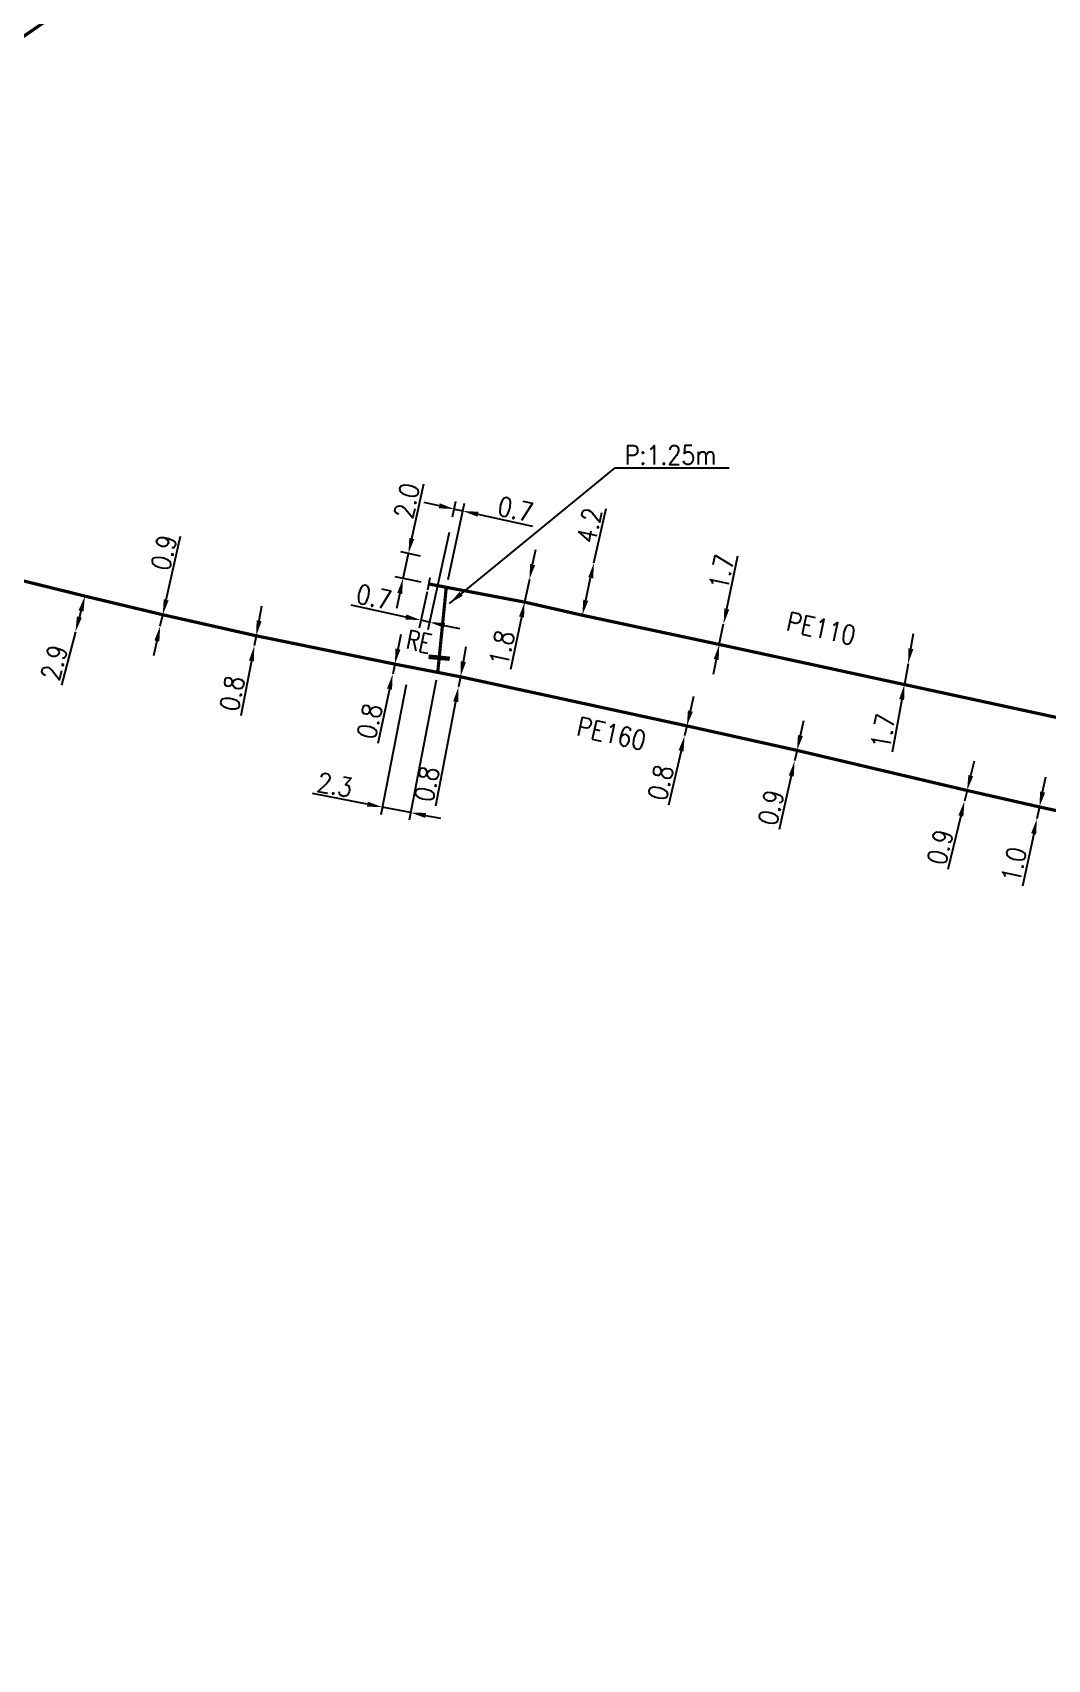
# Model space of a CAD drawing. Header units: millimetres. Extents: x 149996 to 151004, y 126998 to 128018.
# Drawn here: x 150701.1 to 150780.6, y 127360.5 to 127487.9 of the extents above; entities that cross this region are included whole.
import ezdxf
from ezdxf.enums import TextEntityAlignment as Align

# ---------------------------------------------------------------- set-up
doc = ezdxf.new("R2010")
doc.units = ezdxf.units.MM
doc.header["$PDMODE"] = 34
doc.linetypes.add('L_25_AP', pattern=[2000, 1000, 1000])
doc.linetypes.add('L_25_PE', pattern=[2000, 1000, 1000])
doc.layers.get('0').update_dxf_attribs({"linetype": 'CONTINUOUS'})
doc.layers.get('DEFPOINTS').update_dxf_attribs({"linetype": 'CONTINUOUS'})
doc.layers.add('L_150', color=1, linetype='CONTINUOUS')
doc.layers.add('L_340', color=7, linetype='CONTINUOUS')
doc.styles.add('G_ROMANS', font='ROMANS.SHX', dxfattribs={"width": 0.75})
doc.styles.get("Standard").update_dxf_attribs({"font": 'romans.shx', "width": 0.85})
doc.dimstyles.get("Standard").update_dxf_attribs({"dimtxt": 1.5, "dimasz": 1.2, "dimexe": 0.625, "dimexo": 0.625, "dimgap": 0.25, "dimtad": 1, "dimdec": 1, "dimzin": 0, "dimdsep": 46, "dimtxsty": 'Standard', "dimcen": -0.5, "dimadec": 0, "dimazin": 0, "dimtfac": 1, "dimtdec": 1, "dimtmove": 0, "dimatfit": 3, "dimfxl": 0, "dimtolj": 1, "dimtzin": 0, "dimarcsym": 0})

# ---------------------------------------------------------------- blocks, each defined once
blk = doc.blocks.new('*D225')
at = {"layer": 'DEFPOINTS', "color": 0, "linetype": 'Continuous', "transparency": 16777216}
for p in [(150779.96, 127427.27), (150779.76, 127426.34), (150779.76, 127426.34)]:
    blk.add_point(p, dxfattribs=at)
at = {"layer": 'L_150', "color": 0, "linetype": 'Continuous', "lineweight": -2, "transparency": 16777216}
for p, q in [((150780.21, 127428.44), (150780.46, 127429.62)), ((150779.96, 127427.27), (150779.76, 127426.34)), ((150779.51, 127425.17), (150778.63, 127421.07))]:
    blk.add_line(p, q, dxfattribs=at)
at = {"layer": 'L_150', "color": 0, "linetype": 'Continuous', "transparency": 16777216}
for points in [[(150780.01, 127428.48), (150780.41, 127428.4), (150779.96, 127427.27)], [(150779.31, 127425.21), (150779.7, 127425.12), (150779.76, 127426.34)]]:
    blk.add_solid(points, dxfattribs=at)
at = {"layer": 'L_150', "color": 0, "linetype": 'Continuous', "transparency": 16777216, "insert": (150777.96, 127422.74), "char_height": 1.5, "attachment_point": 5, "rotation": 77.8926}
blk.add_mtext('\\A1;1.0', dxfattribs=at)
blk = doc.blocks.new('*D226')
at = {"layer": 'DEFPOINTS', "color": 0, "linetype": 'Continuous', "transparency": 16777216}
for p in [(150774.29, 127428.56), (150774.09, 127427.73), (150774.09, 127427.73)]:
    blk.add_point(p, dxfattribs=at)
at = {"layer": 'L_150', "color": 0, "linetype": 'Continuous', "lineweight": -2, "transparency": 16777216}
for p, q in [((150774.58, 127429.72), (150774.87, 127430.89)), ((150774.29, 127428.56), (150774.09, 127427.73)), ((150773.81, 127426.56), (150772.78, 127422.38))]:
    blk.add_line(p, q, dxfattribs=at)
at = {"layer": 'L_150', "color": 0, "linetype": 'Continuous', "transparency": 16777216}
for points in [[(150774.39, 127429.77), (150774.77, 127429.67), (150774.29, 127428.56)], [(150773.61, 127426.61), (150774, 127426.52), (150774.09, 127427.73)]]:
    blk.add_solid(points, dxfattribs=at)
at = {"layer": 'L_150', "color": 0, "linetype": 'Continuous', "transparency": 16777216, "insert": (150772.18, 127424.13), "char_height": 1.5, "attachment_point": 5, "rotation": 76.2191}
blk.add_mtext('\\A1;0.9', dxfattribs=at)
blk = doc.blocks.new('*D227')
at = {"layer": 'DEFPOINTS', "color": 0, "linetype": 'Continuous', "transparency": 16777216}
for p in [(150760.97, 127431.7), (150760.78, 127430.87), (150760.78, 127430.87)]:
    blk.add_point(p, dxfattribs=at)
at = {"layer": 'L_150', "color": 0, "linetype": 'Continuous', "lineweight": -2, "transparency": 16777216}
for p, q in [((150761.23, 127432.87), (150761.5, 127434.04)), ((150760.97, 127431.7), (150760.78, 127430.87)), ((150760.51, 127429.7), (150759.57, 127425.49))]:
    blk.add_line(p, q, dxfattribs=at)
at = {"layer": 'L_150', "color": 0, "linetype": 'Continuous', "transparency": 16777216}
for points in [[(150761.04, 127432.91), (150761.43, 127432.82), (150760.97, 127431.7)], [(150760.32, 127429.74), (150760.71, 127429.65), (150760.78, 127430.87)]]:
    blk.add_solid(points, dxfattribs=at)
at = {"layer": 'L_150', "color": 0, "linetype": 'Continuous', "transparency": 16777216, "insert": (150758.93, 127427.23), "char_height": 1.5, "attachment_point": 5, "rotation": 77.2726}
blk.add_mtext('\\A1;0.9', dxfattribs=at)
blk = doc.blocks.new('*D228')
at = {"layer": 'DEFPOINTS', "color": 0, "linetype": 'Continuous', "transparency": 16777216}
for p in [(150752.34, 127433.62), (150752.16, 127432.84), (150752.16, 127432.84)]:
    blk.add_point(p, dxfattribs=at)
at = {"layer": 'L_150', "color": 0, "linetype": 'Continuous', "lineweight": -2, "transparency": 16777216}
for p, q in [((150752.62, 127434.78), (150752.89, 127435.95)), ((150752.34, 127433.62), (150752.16, 127432.84)), ((150751.89, 127431.67), (150750.9, 127427.41))]:
    blk.add_line(p, q, dxfattribs=at)
at = {"layer": 'L_150', "color": 0, "linetype": 'Continuous', "transparency": 16777216}
for points in [[(150752.42, 127434.83), (150752.81, 127434.74), (150752.34, 127433.62)], [(150751.69, 127431.71), (150752.08, 127431.62), (150752.16, 127432.84)]]:
    blk.add_solid(points, dxfattribs=at)
at = {"layer": 'L_150', "color": 0, "linetype": 'Continuous', "transparency": 16777216, "insert": (150750.28, 127429.18), "char_height": 1.5, "attachment_point": 5, "rotation": 76.8953}
blk.add_mtext('\\A1;0.8', dxfattribs=at)
blk = doc.blocks.new('*D229')
at = {"layer": 'DEFPOINTS', "color": 0, "linetype": 'Continuous', "transparency": 16777216}
for p in [(150730.45, 127437.46), (150732.82, 127437.82), (150728.48, 127427.26)]:
    blk.add_point(p, dxfattribs=at)
at = {"layer": 'L_150', "color": 0, "linetype": 'Continuous', "lineweight": -2, "transparency": 16777216}
for p, q in [((150730.34, 127436.85), (150728.36, 127426.65)), ((150732.7, 127437.2), (150730.57, 127426.22)), ((150727.3, 127427.49), (150723.01, 127428.32)), ((150730.69, 127426.83), (150728.48, 127427.26)), ((150731.87, 127426.6), (150733.05, 127426.38))]:
    blk.add_line(p, q, dxfattribs=at)
at = {"layer": 'L_150', "color": 0, "linetype": 'Continuous', "transparency": 16777216}
for points in [[(150727.34, 127427.68), (150727.27, 127427.29), (150728.48, 127427.26)], [(150731.91, 127426.8), (150731.83, 127426.41), (150730.69, 127426.83)]]:
    blk.add_solid(points, dxfattribs=at)
at = {"layer": 'L_150', "color": 0, "linetype": 'Continuous', "transparency": 16777216, "insert": (150724.76, 127429), "char_height": 1.5, "attachment_point": 5, "rotation": 349.0555}
blk.add_mtext('\\A1;2.3', dxfattribs=at)
blk = doc.blocks.new('*D230')
at = {"layer": 'DEFPOINTS', "color": 0, "linetype": 'Continuous', "transparency": 16777216}
for p in [(150734.6, 127437.47), (150734.45, 127436.69), (150734.45, 127436.69)]:
    blk.add_point(p, dxfattribs=at)
at = {"layer": 'L_150', "color": 0, "linetype": 'Continuous', "lineweight": -2, "transparency": 16777216}
for p, q in [((150734.83, 127438.65), (150735.06, 127439.83)), ((150734.6, 127437.47), (150734.45, 127436.69)), ((150734.22, 127435.51), (150732.64, 127427.32))]:
    blk.add_line(p, q, dxfattribs=at)
at = {"layer": 'L_150', "color": 0, "linetype": 'Continuous', "transparency": 16777216}
for points in [[(150734.63, 127438.69), (150735.03, 127438.61), (150734.6, 127437.47)], [(150734.03, 127435.55), (150734.42, 127435.47), (150734.45, 127436.69)]]:
    blk.add_solid(points, dxfattribs=at)
at = {"layer": 'L_150', "color": 0, "linetype": 'Continuous', "transparency": 16777216, "insert": (150731.96, 127429.07), "char_height": 1.5, "attachment_point": 5, "rotation": 79.0555}
blk.add_mtext('\\A1;0.8', dxfattribs=at)
blk = doc.blocks.new('*D231')
at = {"layer": 'DEFPOINTS', "color": 0, "linetype": 'Continuous', "transparency": 16777216}
for p in [(150734.11, 127450.61), (150733.85, 127449.39), (150733.49, 127444.48)]:
    blk.add_point(p, dxfattribs=at)
at = {"layer": 'L_150', "color": 0, "linetype": 'Continuous', "lineweight": -2, "transparency": 16777216}
for p, q in [((150732.94, 127450.87), (150731.77, 127451.12)), ((150733.63, 127445.09), (150734.93, 127451.07)), ((150733.98, 127450), (150734.25, 127451.22)), ((150734.11, 127450.61), (150734.8, 127450.46)), ((150735.97, 127450.21), (150740.24, 127449.28))]:
    blk.add_line(p, q, dxfattribs=at)
at = {"layer": 'L_150', "color": 0, "linetype": 'Continuous', "transparency": 16777216}
for points in [[(150732.98, 127451.06), (150732.9, 127450.67), (150734.11, 127450.61)], [(150736.01, 127450.4), (150735.93, 127450.01), (150734.8, 127450.46)]]:
    blk.add_solid(points, dxfattribs=at)
at = {"layer": 'L_150', "color": 0, "linetype": 'Continuous', "transparency": 16777216, "insert": (150738.9, 127450.59), "char_height": 1.5, "attachment_point": 5, "rotation": 347.7023}
blk.add_mtext('\\A1;0.7', dxfattribs=at)
blk = doc.blocks.new('*D232')
at = {"layer": 'DEFPOINTS', "color": 0, "linetype": 'Continuous', "transparency": 16777216}
for p in [(150729.29, 127437.68), (150729.29, 127437.68), (150729.46, 127438.46)]:
    blk.add_point(p, dxfattribs=at)
at = {"layer": 'L_150', "color": 0, "linetype": 'Continuous', "lineweight": -2, "transparency": 16777216}
for p, q in [((150729.71, 127439.63), (150729.96, 127440.81)), ((150729.46, 127438.46), (150729.29, 127437.68)), ((150729.04, 127436.5), (150728.13, 127432.23))]:
    blk.add_line(p, q, dxfattribs=at)
at = {"layer": 'L_150', "color": 0, "linetype": 'Continuous', "transparency": 16777216}
for points in [[(150729.51, 127439.68), (150729.9, 127439.59), (150729.46, 127438.46)], [(150728.85, 127436.55), (150729.24, 127436.46), (150729.29, 127437.68)]]:
    blk.add_solid(points, dxfattribs=at)
at = {"layer": 'L_150', "color": 0, "linetype": 'Continuous', "transparency": 16777216, "insert": (150727.48, 127433.99), "char_height": 1.5, "attachment_point": 5, "rotation": 78.0027}
blk.add_mtext('\\A1;0.8', dxfattribs=at)
blk = doc.blocks.new('*D233')
at = {"layer": 'DEFPOINTS', "color": 0, "linetype": 'Continuous', "transparency": 16777216}
for p in [(150733.85, 127449.39), (150732.12, 127444.74), (150731.5, 127441.9)]:
    blk.add_point(p, dxfattribs=at)
at = {"layer": 'L_340', "color": 0, "linetype": 'Continuous', "lineweight": -2, "transparency": 16777216}
for p, q in [((150733.71, 127448.78), (150732.05, 127441.14)), ((150731.98, 127444.13), (150731.36, 127441.29)), ((150730.32, 127442.15), (150726.05, 127443.08)), ((150732.18, 127441.75), (150731.5, 127441.9)), ((150733.35, 127441.49), (150734.53, 127441.24))]:
    blk.add_line(p, q, dxfattribs=at)
at = {"layer": 'L_340', "color": 0, "linetype": 'Continuous', "transparency": 16777216}
for points in [[(150730.37, 127442.35), (150730.28, 127441.96), (150731.5, 127441.9)], [(150733.4, 127441.69), (150733.31, 127441.3), (150732.18, 127441.75)]]:
    blk.add_solid(points, dxfattribs=at)
at = {"layer": 'L_340', "color": 0, "linetype": 'Continuous', "transparency": 16777216, "insert": (150727.82, 127443.72), "char_height": 1.5, "attachment_point": 5, "rotation": 347.7023}
blk.add_mtext('\\A1;0.7', dxfattribs=at)
blk = doc.blocks.new('*D234')
at = {"layer": 'DEFPOINTS', "color": 0, "linetype": 'Continuous', "transparency": 16777216}
for p in [(150740, 127445.08), (150740, 127445.08), (150739.63, 127443.32)]:
    blk.add_point(p, dxfattribs=at)
at = {"layer": 'L_150', "color": 0, "linetype": 'Continuous', "lineweight": -2, "transparency": 16777216}
for p, q in [((150740.25, 127446.26), (150740.5, 127447.43)), ((150740, 127445.08), (150739.63, 127443.32)), ((150739.38, 127442.15), (150738.51, 127438.05))]:
    blk.add_line(p, q, dxfattribs=at)
at = {"layer": 'L_150', "color": 0, "linetype": 'Continuous', "transparency": 16777216}
for points in [[(150740.06, 127446.3), (150740.45, 127446.21), (150740, 127445.08)], [(150739.19, 127442.19), (150739.58, 127442.11), (150739.63, 127443.32)]]:
    blk.add_solid(points, dxfattribs=at)
at = {"layer": 'L_150', "color": 0, "linetype": 'Continuous', "transparency": 16777216, "insert": (150737.84, 127439.72), "char_height": 1.5, "attachment_point": 5, "rotation": 78.0252}
blk.add_mtext('\\A1;1.8', dxfattribs=at)
blk = doc.blocks.new('*D235')
at = {"layer": 'DEFPOINTS', "color": 0, "linetype": 'Continuous', "transparency": 16777216}
for p in [(150755.22, 127441.61), (150755.22, 127441.61), (150754.88, 127440)]:
    blk.add_point(p, dxfattribs=at)
at = {"layer": 'L_150', "color": 0, "linetype": 'Continuous', "lineweight": -2, "transparency": 16777216}
for p, q in [((150755.47, 127442.79), (150756.34, 127446.94)), ((150754.88, 127440), (150755.22, 127441.61)), ((150755.83, 127441.48), (150755.83, 127441.48)), ((150754.64, 127438.82), (150754.39, 127437.65)), ((150755.5, 127439.87), (150755.5, 127439.87))]:
    blk.add_line(p, q, dxfattribs=at)
at = {"layer": 'L_150', "color": 0, "linetype": 'Continuous', "transparency": 16777216}
for points in [[(150755.27, 127442.83), (150755.66, 127442.74), (150755.22, 127441.61)], [(150754.44, 127438.86), (150754.83, 127438.78), (150754.88, 127440)]]:
    blk.add_solid(points, dxfattribs=at)
at = {"layer": 'L_150', "color": 0, "linetype": 'Continuous', "transparency": 16777216, "insert": (150755.05, 127445.68), "char_height": 1.5, "attachment_point": 5, "rotation": 78.1606}
blk.add_mtext('\\A1;1.7', dxfattribs=at)
blk = doc.blocks.new('L_340_07')
at = {"color": 0, "linetype": 'Continuous', "const_width": 0.25, "flags": 128}
blk.add_lwpolyline([(0, 0), (1.25, 0)], dxfattribs=at)
at = {"color": 0, "linetype": 'Continuous', "flags": 128}
blk.add_lwpolyline([(1.25, -0.5), (1.25, 0.5)], dxfattribs=at)
at = {"color": 0, "linetype": 'Continuous', "style": 'G_ROMANS', "width": 0.75, "flags": 3}
for tag, p in [('DEF_LEG', (0.72, -3.47)), ('DEF_COUP', (0.72, -5.97)), ('DEF_TYPE', (0.72, -8.47))]:
    blk.add_attdef(tag, text='', height=1.2, dxfattribs=at).set_placement(p, align=Align.MIDDLE)
blk = doc.blocks.new('*D236')
at = {"layer": 'DEFPOINTS', "color": 0, "linetype": 'Continuous', "transparency": 16777216}
for p in [(150730.53, 127447.13), (150732.08, 127446.79), (150732.12, 127444.74)]:
    blk.add_point(p, dxfattribs=at)
at = {"layer": 'L_340', "color": 0, "linetype": 'Continuous', "lineweight": -2, "transparency": 16777216}
for p, q in [((150730.78, 127448.31), (150731.72, 127452.58)), ((150731.47, 127446.93), (150729.92, 127447.27)), ((150730.1, 127445.18), (150730.53, 127447.13)), ((150731.51, 127444.87), (150729.49, 127445.31)), ((150729.85, 127444.01), (150729.59, 127442.83))]:
    blk.add_line(p, q, dxfattribs=at)
at = {"layer": 'L_340', "color": 0, "linetype": 'Continuous', "transparency": 16777216}
for points in [[(150730.59, 127448.35), (150730.98, 127448.26), (150730.53, 127447.13)], [(150729.65, 127444.05), (150730.04, 127443.96), (150730.1, 127445.18)]]:
    blk.add_solid(points, dxfattribs=at)
at = {"layer": 'L_340', "color": 0, "linetype": 'Continuous', "transparency": 16777216, "insert": (150730.4, 127451.25), "char_height": 1.5, "attachment_point": 5, "rotation": 77.7023}
blk.add_mtext('\\A1;2.0', dxfattribs=at)
blk = doc.blocks.new('*D237')
at = {"layer": 'DEFPOINTS', "color": 0, "linetype": 'Continuous', "transparency": 16777216}
for p in [(150745.06, 127446.39), (150745.06, 127446.39), (150744.15, 127442.29)]:
    blk.add_point(p, dxfattribs=at)
at = {"layer": 'L_150', "color": 0, "linetype": 'Continuous', "lineweight": -2, "transparency": 16777216}
for p, q in [((150745.06, 127446.39), (150746.01, 127450.66)), ((150744.45, 127446.53), (150744.45, 127446.53)), ((150744.41, 127443.46), (150744.8, 127445.22)), ((150743.54, 127442.43), (150743.54, 127442.43))]:
    blk.add_line(p, q, dxfattribs=at)
at = {"layer": 'L_150', "color": 0, "linetype": 'Continuous', "transparency": 16777216}
for points in [[(150744.61, 127445.26), (150745, 127445.18), (150745.06, 127446.39)], [(150744.22, 127443.51), (150744.61, 127443.42), (150744.15, 127442.29)]]:
    blk.add_solid(points, dxfattribs=at)
at = {"layer": 'L_150', "color": 0, "linetype": 'Continuous', "transparency": 16777216, "insert": (150744.69, 127449.33), "char_height": 1.5, "attachment_point": 5, "rotation": 77.49}
blk.add_mtext('\\A1;4.2', dxfattribs=at)
blk = doc.blocks.new('*D238')
at = {"layer": 'DEFPOINTS', "color": 0, "linetype": 'Continuous', "transparency": 16777216}
for p in [(150769.67, 127438.49), (150769.67, 127438.49), (150769.38, 127436.86)]:
    blk.add_point(p, dxfattribs=at)
at = {"layer": 'L_150', "color": 0, "linetype": 'Continuous', "lineweight": -2, "transparency": 16777216}
for p, q in [((150769.88, 127439.67), (150770.1, 127440.85)), ((150769.67, 127438.49), (150769.38, 127436.86)), ((150769.17, 127435.68), (150768.43, 127431.56))]:
    blk.add_line(p, q, dxfattribs=at)
at = {"layer": 'L_150', "color": 0, "linetype": 'Continuous', "transparency": 16777216}
for points in [[(150769.69, 127439.7), (150770.08, 127439.63), (150769.67, 127438.49)], [(150768.97, 127435.72), (150769.36, 127435.65), (150769.38, 127436.86)]]:
    blk.add_solid(points, dxfattribs=at)
at = {"layer": 'L_150', "color": 0, "linetype": 'Continuous', "transparency": 16777216, "insert": (150767.71, 127433.21), "char_height": 1.5, "attachment_point": 5, "rotation": 79.8206}
blk.add_mtext('\\A1;1.7', dxfattribs=at)
blk = doc.blocks.new('*D243')
at = {"layer": 'DEFPOINTS', "color": 0, "linetype": 'Continuous', "transparency": 16777216}
for p in [(150718.45, 127439.89), (150718.45, 127439.89), (150718.6, 127440.68)]:
    blk.add_point(p, dxfattribs=at)
at = {"layer": 'L_150', "color": 0, "linetype": 'Continuous', "lineweight": -2, "transparency": 16777216}
for p, q in [((150718.83, 127441.86), (150719.05, 127443.03)), ((150718.6, 127440.68), (150718.45, 127439.89)), ((150718.22, 127438.71), (150717.4, 127434.42))]:
    blk.add_line(p, q, dxfattribs=at)
at = {"layer": 'L_150', "color": 0, "linetype": 'Continuous', "transparency": 16777216}
for points in [[(150718.63, 127441.89), (150719.02, 127441.82), (150718.6, 127440.68)], [(150718.03, 127438.75), (150718.42, 127438.68), (150718.45, 127439.89)]]:
    blk.add_solid(points, dxfattribs=at)
at = {"layer": 'L_150', "color": 0, "linetype": 'Continuous', "transparency": 16777216, "insert": (150716.71, 127436.17), "char_height": 1.5, "attachment_point": 5, "rotation": 79.1008}
blk.add_mtext('\\A1;0.8', dxfattribs=at)
blk = doc.blocks.new('*D244')
at = {"layer": 'DEFPOINTS', "color": 0, "linetype": 'Continuous', "transparency": 16777216}
for p in [(150711.08, 127441.45), (150711.08, 127441.45), (150711.28, 127442.33)]:
    blk.add_point(p, dxfattribs=at)
at = {"layer": 'L_150', "color": 0, "linetype": 'Continuous', "lineweight": -2, "transparency": 16777216}
for p, q in [((150711.55, 127443.5), (150712.68, 127448.49)), ((150711.08, 127441.45), (150711.28, 127442.33)), ((150710.82, 127440.28), (150710.55, 127439.11))]:
    blk.add_line(p, q, dxfattribs=at)
at = {"layer": 'L_150', "color": 0, "linetype": 'Continuous', "transparency": 16777216}
for points in [[(150711.35, 127443.54), (150711.74, 127443.45), (150711.28, 127442.33)], [(150710.62, 127440.32), (150711.01, 127440.23), (150711.08, 127441.45)]]:
    blk.add_solid(points, dxfattribs=at)
at = {"layer": 'L_150', "color": 0, "linetype": 'Continuous', "transparency": 16777216, "insert": (150711.36, 127447.2), "char_height": 1.5, "attachment_point": 5, "rotation": 77.234}
blk.add_mtext('\\A1;0.9', dxfattribs=at)
blk = doc.blocks.new('*D245')
at = {"layer": 'DEFPOINTS', "color": 0, "linetype": 'Continuous', "transparency": 16777216}
for p in [(150705.18, 127443.79), (150704.44, 127440.99), (150704.44, 127440.99)]:
    blk.add_point(p, dxfattribs=at)
at = {"layer": 'L_150', "color": 0, "linetype": 'Continuous', "lineweight": -2, "transparency": 16777216}
for p, q in [((150704.87, 127442.63), (150704.75, 127442.15)), ((150704.44, 127440.99), (150703.34, 127436.82))]:
    blk.add_line(p, q, dxfattribs=at)
at = {"layer": 'L_150', "color": 0, "linetype": 'Continuous', "transparency": 16777216}
for points in [[(150704.68, 127442.68), (150705.07, 127442.58), (150705.18, 127443.79)], [(150704.55, 127442.2), (150704.94, 127442.1), (150704.44, 127440.99)]]:
    blk.add_solid(points, dxfattribs=at)
at = {"layer": 'L_150', "color": 0, "linetype": 'Continuous', "transparency": 16777216, "insert": (150702.77, 127438.58), "char_height": 1.5, "attachment_point": 5, "rotation": 75.2227}
blk.add_mtext('\\A1;2.9', dxfattribs=at)
blk = doc.blocks.new('L_340_21')
at = {"linetype": 'Continuous'}
blk.add_hatch(color=0, dxfattribs=at).paths.add_polyline_path([(0.125, 0.75), (-0.125, 0.75), (-0.125, -0.75), (0.125, -0.75)])
at = {"color": 0, "linetype": 'Continuous'}
blk.add_lwpolyline([(-0.125, 0.75), (0.125, 0.75), (0.125, -0.75), (-0.125, -0.75)], close=True, dxfattribs=at)
at = {"color": 0, "linetype": 'Continuous', "style": 'G_ROMANS', "width": 0.75}
for tag, height, flags, p in [('RE', 1.5, 8, (0, 3)), ('DEF_LEG', 1.2, 3, (0, -5)), ('DEF_COUP', 1.2, 3, (0, -7.5)), ('DEF_TYPE', 1.2, 3, (0, -10))]:
    blk.add_attdef(tag, text='', height=height, dxfattribs=dict(at, flags=flags)).set_placement(p, align=Align.MIDDLE)

msp = doc.modelspace()

# ---------------------------------------------------------------- linework, layer by layer
at = {"layer": 'L_150', "linetype": 'L_25_AP', "flags": 128}
msp.add_lwpolyline([(150434.26, 127308.36, 0.25, 0.25, 0), (150434.29, 127308.38, 0.25, 0.25, 0), (150443.6, 127313.26, 0.25, 0.25, 0), (150447.06, 127315.28, 0.25, 0.25, 0), (150452.13, 127318.15, 0.25, 0.25, 0), (150464.25, 127324.89, 0.25, 0.25, 0), (150468.15, 127327.06, 0.25, 0.25, 0), (150474.03, 127330.21, 0.25, 0.25, 0), (150482.78, 127335.52, 0.25, 0.25, 0), (150487.63, 127338.24, 0.25, 0.25, 0), (150494.11, 127341.68, 0.25, 0.25, 0), (150496.87, 127343.31, 0.25, 0.25, 0), (150499.77, 127346.44, 0.25, 0.25, 0), (150514.2, 127355.19, 0.25, 0.25, 0), (150514.2, 127355.19, 0.25, 0.25, 0), (150514.2, 127355.19, 0.25, 0.25, 0), (150528.81, 127367.28, 0.25, 0.25, 0), (150545.32, 127378.86, 0.25, 0.25, 0), (150561.26, 127390.1, 0.25, 0.25, 0), (150571.19, 127396.94, 0.25, 0.25, 0), (150580.25, 127403.43, 0.25, 0.25, 0), (150580.25, 127403.43, 0.25, 0.25, 0), (150590.84, 127410.85, 0.25, 0.25, 0), (150598.74, 127416.35, 0.25, 0.25, 0), (150609.03, 127423.66, 0.25, 0.25, 0), (150617.66, 127429.79, 0.25, 0.25, 0), (150622.46, 127433.09, 0.25, 0.25, 0), (150631.45, 127439.52, 0.25, 0.25, 0), (150639.63, 127445.12, 0.25, 0.25, 0), (150642.72, 127447.2, 0.25, 0.25, 0), (150643.3, 127447.44, 0.25, 0.25, 0), (150643.75, 127447.89, 0.25, 0.25, 0), (150645.9, 127449.34, 0.25, 0.25, 0), (150653.83, 127455.17, 0.25, 0.25, 0), (150660.92, 127460.18, 0.25, 0.25, 0), (150665.58, 127463.38, 0.25, 0.25, 0), (150672.85, 127468.6, 0.25, 0.25, 0), (150672.85, 127468.6, 0.25, 0.25, 0), (150677.65, 127471.93, 0.25, 0.25, 0), (150685.06, 127477.14, 0.25, 0.25, 0), (150710.3, 127494.46, 0.25, 0.25, 0), (150710.3, 127494.46, 0.25, 0.25, 0), (150722.17, 127503.01, 0.25, 0.25, 0), (150731.6, 127509.68, 0.25, 0.25, 0), (150738.5, 127514.49, 0.25, 0.25, 0), (150742.26, 127517.2, 0.25, 0.25, 0), (150752.54, 127524.68, 0.25, 0.25, 0), (150762.32, 127531.31, 0.25, 0.25, 0), (150767.03, 127534.58, 0.25, 0.25, 0), (150774.41, 127539.76, 0.25, 0.25, 0), (150783.66, 127546.4, 0.25, 0.25, 0), (150789.56, 127550.59, 0.25, 0.25, 0), (150798.16, 127555.87, 0.25, 0.25, 0), (150799.1, 127556.03, 0.25, 0.25, 0), (150806.38, 127559.08, 0.25, 0.25, 0), (150821.61, 127562.94, 0, 0, 0)], format="xyseb", dxfattribs=at)
at = {"layer": 'L_150', "linetype": 'L_25_PE', "flags": 128}
for points in [[(150841.58, 127420.39, 0.25, 0.25, 0), (150835.88, 127419.43, 0.25, 0.25, 0), (150822.31, 127418.44, 0.25, 0.25, 0), (150814.04, 127419.84, 0.25, 0.25, 0), (150802.14, 127422.27, 0.25, 0.25, 0), (150794.34, 127424.13, 0.25, 0.25, 0), (150779.96, 127427.27, 0.25, 0.25, 0), (150774.29, 127428.56, 0.25, 0.25, 0), (150760.97, 127431.7, 0.25, 0.25, 0), (150752.34, 127433.62, 0.25, 0.25, 0), (150734.6, 127437.47, 0.25, 0.25, 0), (150729.46, 127438.46, 0.25, 0.25, 0), (150718.6, 127440.68, 0.25, 0.25, 0), (150711.28, 127442.33, 0.25, 0.25, 0), (150711.28, 127442.33, 0.25, 0.25, 0), (150705.18, 127443.79, 0.25, 0.25, 0), (150692.24, 127446.99, 0.25, 0.25, 0), (150688.89, 127447.82, 0.25, 0.25, 0), (150681.66, 127449.47, 0.25, 0.25, 0), (150678.44, 127451.49, 0.25, 0.25, 0), (150674.59, 127454.89, 0.25, 0.25, 0), (150671.43, 127458.53, 0.25, 0.25, 0), (150667.6, 127462.25, 0.25, 0.25, 0), (150667.6, 127462.25, 0.25, 0.25, 0), (150666.37, 127463.94, 0, 0, 0)], [(150733.34, 127444.51, 0.25, 0.25, 0), (150739.63, 127443.32, 0.25, 0.25, 0), (150744.15, 127442.29, 0.25, 0.25, 0), (150754.88, 127440, 0.25, 0.25, 0), (150769.38, 127436.86, 0.25, 0.25, 0), (150782.6, 127434, 0.25, 0.25, 0), (150790.77, 127433.05, 0.25, 0.25, 0), (150793.47, 127431.47, 0.25, 0.25, 0), (150802.71, 127429.64, 0.25, 0.25, 0), (150807.66, 127428.69, 0, 0, 0)]]:
    msp.add_lwpolyline(points, format="xyseb", dxfattribs=at)
at = {"layer": 'L_150', "linetype": 'L_25_PE', "const_width": 0.25, "flags": 128}
msp.add_lwpolyline([(150732.82, 127437.82), (150733.49, 127444.48)], dxfattribs=at)

# ---------------------------------------------------------------- block references
at = {"layer": 'L_340', "rotation": 169.3045716406966}
msp.add_blockref('L_340_07', (150733.34, 127444.51), dxfattribs=at)
at = {"layer": 'L_340'}
ref = msp.add_blockref('L_340_21', (150732.93, 127438.96), dxfattribs=dict(at, rotation=84.19566209087024))
ref.add_attrib('RE', 'RE', dxfattribs={"layer": '0', "color": 0, "linetype": 'Continuous', "height": 1.5, "rotation": 348, "style": 'G_ROMANS', "width": 0.75, "flags": 8}).set_placement((150731.35, 127440.22), align=Align.MIDDLE)

# ---------------------------------------------------------------- texts
at = {"layer": 'L_150', "linetype": 'Continuous', "width": 0.85}
for s, rotation, p in [('PE110', 347.4057, (150762.86, 127441.25)), ('PE160', 347.1969, (150746.43, 127433.02))]:
    msp.add_text(s, height=1.5, rotation=rotation, dxfattribs=at).set_placement(p, align=Align.MIDDLE)
at = {"layer": 'L_150', "linetype": 'Continuous', "insert": (150747.48, 127454.1), "char_height": 1.5, "attachment_point": 7}
msp.add_mtext('\\A1;P:1.25m', dxfattribs=at)

# ---------------------------------------------------------------- dimensions: what is measured, and where the dimension line sits
at = {"layer": 'L_150', "linetype": 'Continuous'}
for base, p1, p2, angle, picture, middle in [((150734.11, 127450.61), (150733.49, 127444.48), (150733.85, 127449.39), 347.7023, '*D231', (150738.69, 127449.61)), ((150745.06, 127446.39), (150744.15, 127442.29), (150745.06, 127446.39), 257.49, '*D237', (150745.67, 127449.11)), ((150711.08, 127441.45), (150711.28, 127442.33), (150711.08, 127441.45), 77.234, '*D244', (150712.34, 127446.98)), ((150740, 127445.08), (150739.63, 127443.32), (150740, 127445.08), 258.0252, '*D234', (150738.82, 127439.51)), ((150755.22225, 127441.6115), (150754.88372, 127439.9966), (150755.22225, 127441.6115), 258.1606, '*D235', (150756.03157, 127445.47223)), ((150704.44, 127440.99), (150705.18, 127443.79), (150704.44, 127440.99), 75.2227, '*D245', (150703.74, 127438.32)), ((150718.45, 127439.89), (150718.6, 127440.68), (150718.45, 127439.89), 79.1008, '*D243', (150717.7, 127435.98)), ((150729.29, 127437.68), (150729.46, 127438.46), (150729.29, 127437.68), 78.0027, '*D232', (150728.46, 127433.78)), ((150769.67, 127438.49), (150769.38, 127436.86), (150769.67, 127438.49), 259.8206, '*D238', (150768.69, 127433.03)), ((150734.45, 127436.69), (150734.6, 127437.47), (150734.45, 127436.69), 79.0555, '*D230', (150732.94, 127428.88)), ((150728.48, 127427.26), (150732.82, 127437.82), (150730.45, 127437.46), 349.0555, '*D229', (150724.57, 127428.02)), ((150752.16, 127432.84), (150752.34, 127433.62), (150752.16, 127432.84), 76.8953, '*D228', (150751.26, 127428.96)), ((150760.78, 127430.87), (150760.97, 127431.7), (150760.78, 127430.87), 77.2726, '*D227', (150759.91, 127427.01)), ((150774.09, 127427.73), (150774.29, 127428.56), (150774.09, 127427.73), 76.2191, '*D226', (150773.15, 127423.89)), ((150779.7586, 127426.3397), (150779.957858, 127427.268568), (150779.7586, 127426.3397), 77.8926, '*D225', (150778.941719, 127422.531689))]:
    dim = msp.add_linear_dim(base=base, p1=p1, p2=p2, angle=angle, dimstyle='Standard', override={"dimexe": 0.625, "dimtad": 1, "dimse1": 0, "dimse2": 0, "dimtmove": 0, "dimatfit": 3}, dxfattribs=at)
    dim.commit()
    dim.dimension.update_dxf_attribs({"geometry": picture, "text_midpoint": middle, "dimtype": 160})
at = {"layer": 'L_340', "linetype": 'Continuous'}
for base, p1, p2, angle, picture, middle in [((150730.53, 127447.13), (150732.12, 127444.74), (150732.08, 127446.79), 257.7023, '*D236', (150731.38, 127451.04)), ((150731.5, 127441.9), (150733.85, 127449.39), (150732.12, 127444.74), 347.7023, '*D233', (150727.6, 127442.75))]:
    dim = msp.add_linear_dim(base=base, p1=p1, p2=p2, angle=angle, dimstyle='Standard', override={"dimexe": 0.625, "dimtad": 1, "dimse1": 0, "dimse2": 0, "dimtmove": 0, "dimatfit": 3}, dxfattribs=at)
    dim.commit()
    dim.dimension.update_dxf_attribs({"geometry": picture, "text_midpoint": middle, "dimtype": 160})

# ---------------------------------------------------------------- leaders
at = {"layer": 'L_150', "linetype": 'Continuous', "annotation_type": 0, "has_hookline": 1, "hookline_direction": 0, "text_width": 7.47}
msp.add_leader([(150733.73, 127443.21), (150746.73, 127453.85), (150747.93, 127453.85)], dimstyle='Standard', override={"dimexe": 0.625, "dimtad": 1, "dimse1": 0, "dimse2": 0, "dimtmove": 0, "dimatfit": 3}, dxfattribs=at)

doc.saveas('drawing.dxf')
